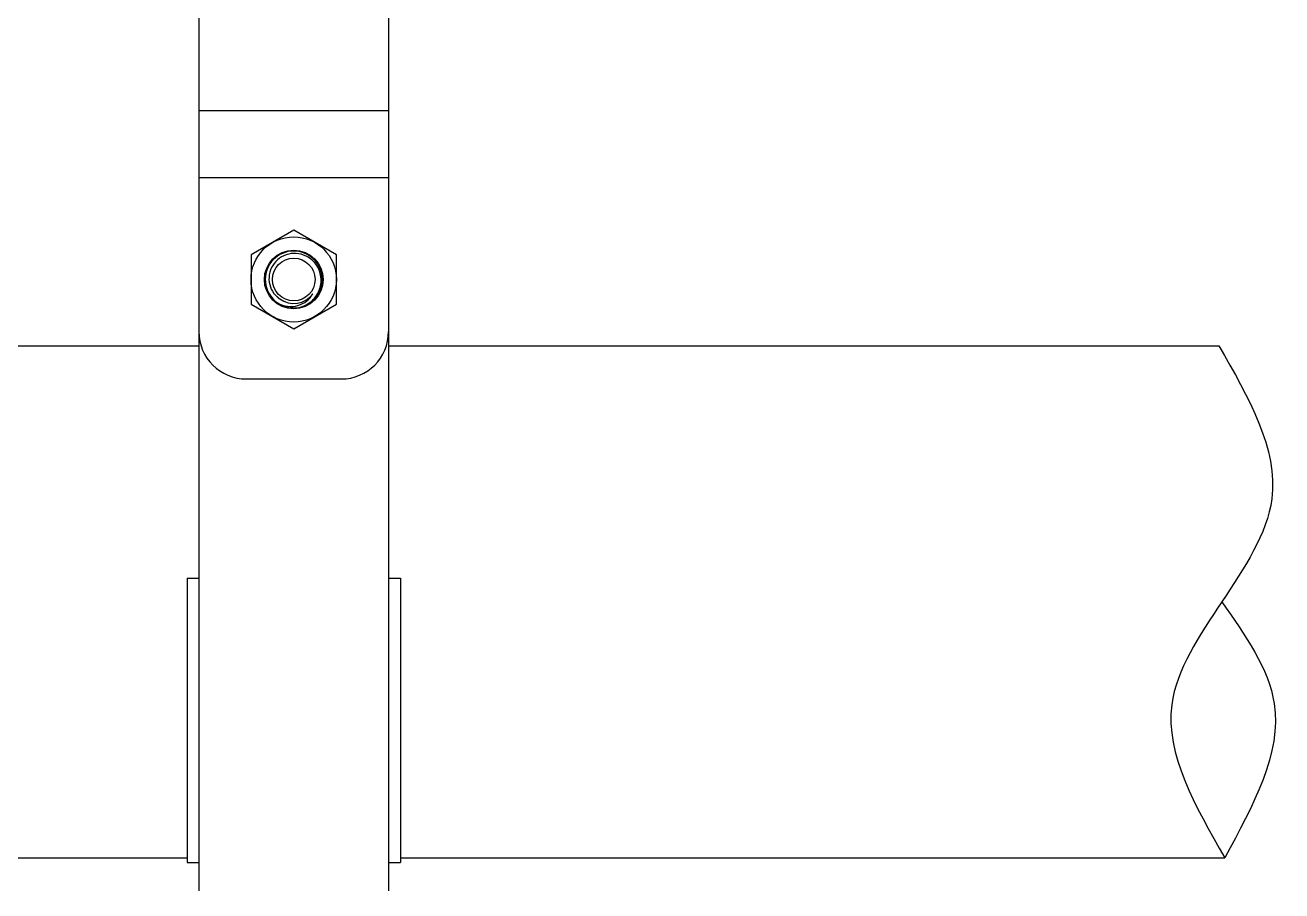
# Model space of a CAD drawing. Extents: x 54907 to 703237, y -798661 to -546661.
# Drawn here: x 384016 to 387424, y -584457 to -582108 of the extents above; entities that cross this region are included whole.
import ezdxf

# ---------------------------------------------------------------- set-up
doc = ezdxf.new("R2010")
doc.units = 0
doc.header["$LTSCALE"] = 1000
doc.header["$MEASUREMENT"] = 0

# ---------------------------------------------------------------- blocks, each defined once
blk = doc.blocks.new('gfhhrryyfd')
at = {"linetype": 'Continuous'}
for p, q in [((3702708.6, -1744078.2), (3702708.6, -1745732.8)), ((3703051.5, -1744078.2), (3703051.5, -1745732.8)), ((3702708.6, -1744321.4), (3703051.5, -1744321.4)), ((3702708.6, -1744442.6), (3703051.5, -1744442.6)), ((3702880, -1744537.8), (3702802.9, -1744582.4)), ((3702957.2, -1744582.4), (3702880, -1744537.8)), ((3702802.9, -1744582.4), (3702802.9, -1744671.4)), ((3702957.2, -1744671.4), (3702957.2, -1744582.4)), ((3702918, -1744590.5), (3702917.9, -1744590.4)), ((3702932.6, -1744627.9), (3702932.6, -1744627.9)), ((3702932.6, -1744627.9), (3702932.6, -1744627.9)), ((3702929.3, -1744643.9), (3702929.3, -1744644)), ((3702802.9, -1744671.4), (3702880, -1744716)), ((3702880, -1744716), (3702957.2, -1744671.4)), ((3702022.8, -1744746.9), (3702708.6, -1744746.9)), ((3703051.5, -1744746.9), (3704552.6, -1744746.9)), ((3702794.3, -1744806.9), (3702965.8, -1744806.9)), ((3702687.2, -1745167), (3702708.6, -1745167)), ((3702687.2, -1745167), (3702687.2, -1745681.3)), ((3703051.5, -1745167), (3703072.9, -1745167)), ((3703072.9, -1745167), (3703072.9, -1745681.3)), ((3702022.8, -1745672.8), (3702687.2, -1745672.8)), ((3703072.9, -1745672.8), (3704563.3, -1745672.8)), ((3702687.2, -1745681.3), (3702708.6, -1745681.3)), ((3703051.5, -1745681.3), (3703072.9, -1745681.3))]:
    blk.add_line(p, q, dxfattribs=at)
for radius in [77.1, 53, 38.6]:
    blk.add_circle((3702880, -1744626.9), radius, dxfattribs=at)
for centre, radius, start, end in [((3702880, -1744626.9), 51.4, 289.2516, 285.8624), ((3702876.7, -1744622.4), 52.1, 37.5746, 37.804), ((3702880, -1744626.9), 52.6, 358.9347, 43.9347), ((3702880.2, -1744626.8), 52.4, 43.5298, 43.8601), ((3702877, -1744622.2), 51.8, 23.7868, 37.58), ((3702880.1, -1744626.8), 52.5, 42.2619, 43.5296), ((3702880.1, -1744625.4), 52.6, 339.7627, 355.681), ((3702880.2, -1744625.4), 52.5, 355.7063, 356.9019), ((3702880.2, -1744626.9), 52.4, 358.4793, 358.884), ((3702880.3, -1744625.4), 52.4, 356.9021, 357.2428), ((3702880.1, -1744626.9), 52.5, 356.8796, 358.4789), ((3702880, -1744626.9), 43.3, 234.1217, 323.4602), ((3702876.5, -1744631.3), 43.8, 316.6606, 330.8247), ((3702880.1, -1744627), 43.2, 321.0993, 321.4855), ((3702880.2, -1744627), 43.1, 321.4854, 322.2771), ((3702880.3, -1744627.1), 42.9, 322.2769, 323.4597), ((3702880.9, -1744625.6), 51.7, 312.1087, 339.2138), ((3702880.6, -1744625.5), 52, 339.2792, 339.7106), ((3702880.2, -1744626.7), 43.5, 225.5961, 226.2446), ((3702880.2, -1744626.7), 43.5, 226.2446, 228.0002), ((3702879, -1744625.8), 43.6, 228.6612, 231.1139), ((3702880.1, -1744626.8), 43.4, 227.9995, 230.7843), ((3702878.9, -1744625.9), 43.5, 231.1145, 231.9132), ((3702878.9, -1744625.9), 43.5, 231.9133, 232.2395), ((3702878.9, -1744626), 43.4, 232.2392, 233.5406), ((3702880, -1744627), 43.2, 230.7847, 232.8059), ((3702878.8, -1744626.1), 43.2, 233.5407, 234.432), ((3702878.7, -1744626.2), 43.1, 234.432, 235.3008), ((3702879.9, -1744627.1), 43, 232.8069, 233.4634), ((3702878.6, -1744626.3), 43, 235.3008, 236.124), ((3702879.8, -1744627.2), 42.9, 233.4634, 234.1215), ((3702878.7, -1744627.6), 51.2, 287.5508, 290.9671), ((3702876.2, -1744631), 44.3, 313.9118, 316.6738), ((3702879.9, -1744626.8), 43.4, 312.0918, 313.8774), ((3702879.9, -1744626.7), 43.5, 313.8772, 315.0442), ((3702879.9, -1744626.8), 43.5, 315.0437, 319.2498), ((3702880, -1744626.9), 43.3, 319.2512, 320.8333), ((3702880.1, -1744626.9), 43.2, 320.8338, 321.0993), ((3702794.3, -1744721.2), 85.7, 180, 270), ((3702965.8, -1744721.2), 85.7, 270, 0)]:
    blk.add_arc(centre, radius, start, end, dxfattribs=at)
for points, knots in [([(3702880, -1744579.8), (3702874, -1744580), (3702861.8, -1744582.8), (3702851.6, -1744590.1), (3702847.5, -1744594.5)], [0, 0, 0, 0, 0.500062, 1, 1, 1, 1]), ([(3702913.6, -1744592.2), (3702909.1, -1744588.1), (3702898.4, -1744581.6), (3702886.1, -1744579.6), (3702880, -1744579.8)], [0, 0, 0, 0, 0.500002, 1, 1, 1, 1]), ([(3702847.5, -1744594.5), (3702843.5, -1744598.8), (3702837, -1744609.2), (3702834.1, -1744627.2), (3702838.4, -1744644.9), (3702845.8, -1744654.6), (3702850.2, -1744658.5)], [0, 0, 0, 0, 0.250059, 0.500072, 0.750044, 1, 1, 1, 1]), ([(3702897, -1744675.4), (3702904.8, -1744672.4), (3702919.2, -1744662.3), (3702930.7, -1744638.8), (3702929.3, -1744612.6), (3702919.8, -1744597.8), (3702913.6, -1744592.2)], [0, 0, 0, 0, 0.250144, 0.500177, 0.750123, 1, 1, 1, 1]), ([(3702855, -1744671.8), (3702860.8, -1744674.3), (3702873.5, -1744677), (3702886.3, -1744674.7), (3702892.2, -1744672.4)], [0, 0, 0, 0, 0.500292, 1, 1, 1, 1]), ([(3704552.6, -1744746.9), (3704606.3, -1744840.4), (3704736.2, -1745066.2), (3704379.7, -1745353.4), (3704509.5, -1745579.2), (3704563.3, -1745672.8)], [0, 0, 0, 0, 1016.654342, 2454.420701, 3471.075043, 3471.075043, 3471.075043, 3471.075043]), ([(3704557.9, -1745209.8), (3704600.4, -1745270.3), (3704703, -1745416.3), (3704614.9, -1745578), (3704563.3, -1745672.8)], [597.636888, 597.636888, 597.636888, 597.636888, 845.186192, 1195.273775, 1195.273775, 1195.273775, 1195.273775])]:
    blk.add_open_spline(points, degree=3, knots=knots, dxfattribs=at)
blk.add_open_spline([(3702892.2, -1744672.4), (3702897.6, -1744670.2), (3702902.7, -1744667), (3702906.9, -1744662.9)], degree=3, dxfattribs=at)

msp = doc.modelspace()

# ---------------------------------------------------------------- block references
at = {"lineweight": -3, "xscale": 1.5, "yscale": 1.5, "zscale": 1.5}
msp.add_blockref('gfhhrryyfd', (-5169575.6, 2034142), dxfattribs=at)

doc.saveas('drawing.dxf')
